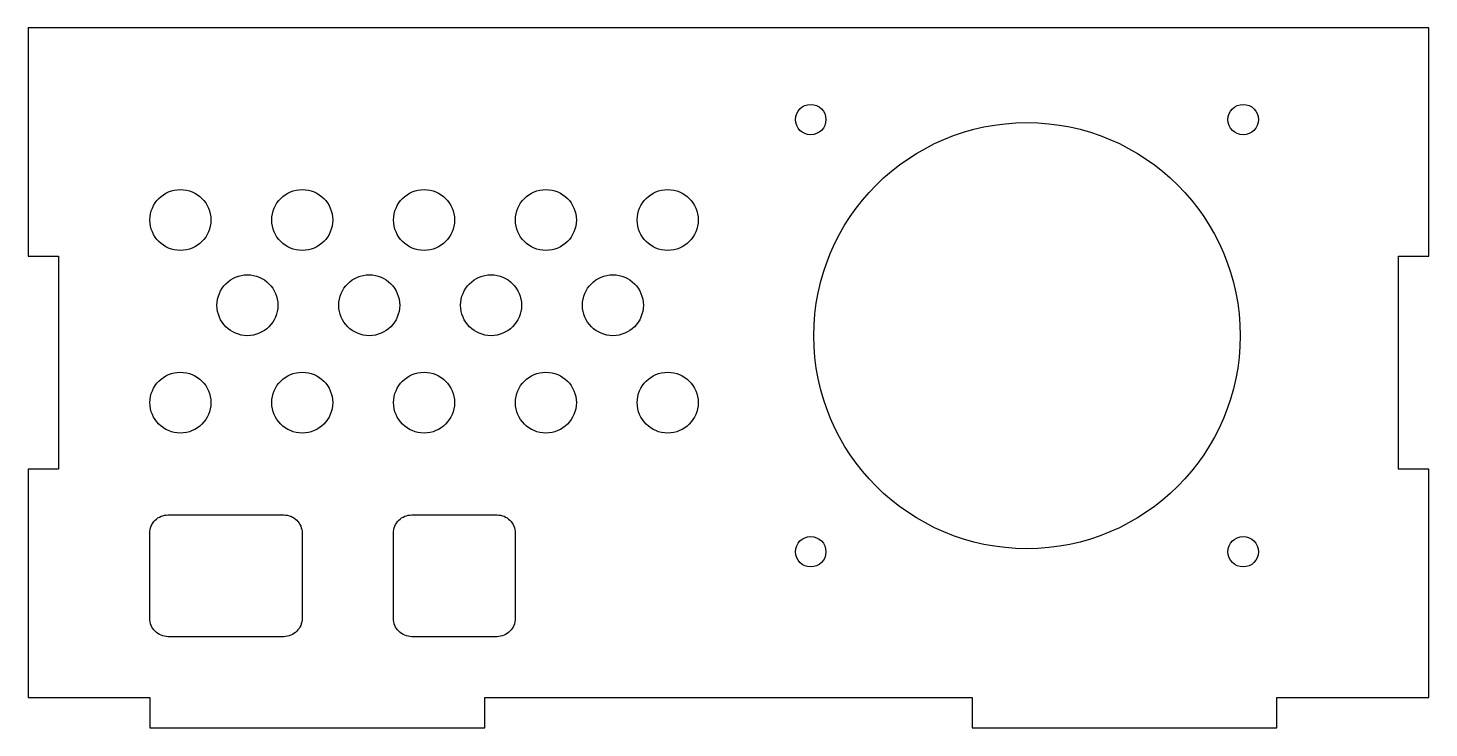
# Model space of a CAD drawing. Header units: millimetres. Extents: x -118 to 112, y -78 to 37.
import ezdxf

# ---------------------------------------------------------------- set-up
doc = ezdxf.new("R2010")
doc.units = ezdxf.units.MM

msp = doc.modelspace()

# ---------------------------------------------------------------- linework, layer by layer
msp.add_lwpolyline([(87.34, -73.31), (112.34, -73.31), (112.34, -35.81), (107.34, -35.81), (107.34, -0.81), (112.34, -0.81), (112.34, 36.69), (-117.66, 36.69), (-117.66, -0.81), (-112.66, -0.81), (-112.66, -35.81), (-117.66, -35.81), (-117.66, -73.31), (-97.66, -73.31), (-97.66, -78.31), (-42.66, -78.31), (-42.66, -73.31), (37.34, -73.31), (37.34, -78.31), (87.34, -78.31)], close=True)
for points in [[(-75.66, -43.31, -0.414214), (-72.66, -46.31), (-72.66, -60.31, -0.414214), (-75.66, -63.31), (-94.66, -63.31, -0.414214), (-97.66, -60.31), (-97.66, -46.31, -0.414214), (-94.66, -43.31)], [(-57.66, -46.31, -0.414214), (-54.66, -43.31), (-40.66, -43.31, -0.414214), (-37.66, -46.31), (-37.66, -60.31, -0.414214), (-40.66, -63.31), (-54.66, -63.31, -0.414214), (-57.66, -60.31)]]:
    msp.add_lwpolyline(points, format="xyb", close=True)
for centre, radius in [((10.84, 21.64), 2.5), ((81.84, 21.64), 2.5), ((46.34, -13.86), 35), ((-92.64, 5.14), 5), ((-72.64, 5.14), 5), ((-52.64, 5.14), 5), ((-32.64, 5.14), 5), ((-12.64, 5.14), 5), ((-81.64, -8.86), 5), ((-61.64, -8.86), 5), ((-41.64, -8.86), 5), ((-21.64, -8.86), 5), ((-92.64, -24.86), 5), ((-72.64, -24.86), 5), ((-52.64, -24.86), 5), ((-32.64, -24.86), 5), ((-12.64, -24.86), 5), ((10.84, -49.36), 2.5), ((81.84, -49.36), 2.5)]:
    msp.add_circle(centre, radius)

doc.saveas('drawing.dxf')
